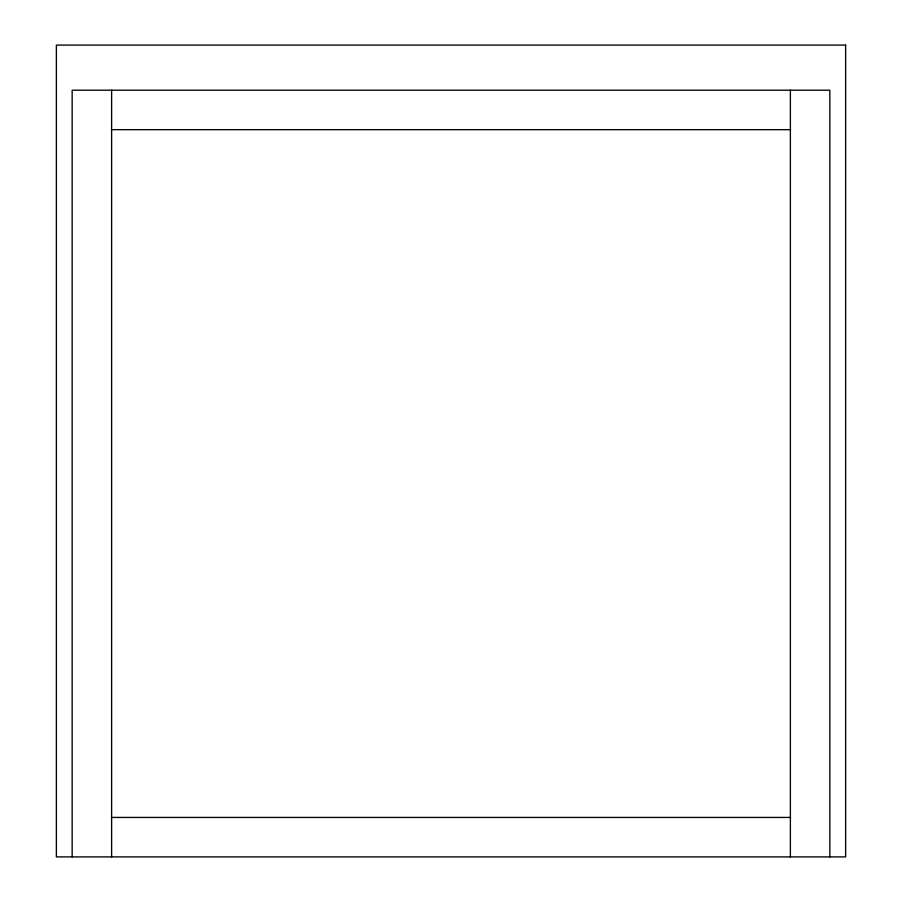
<?xml version="1.0" encoding="UTF-8"?>
<svg xmlns="http://www.w3.org/2000/svg" width="902" height="902" viewBox="0 0 902 902"><rect width="100%" height="100%" fill="white"/><g stroke="black" fill="none" stroke-linecap="round" stroke-linejoin="round"><path stroke-width="1.35" d="M111.431 129.662L790.569 129.662M111.431 817.438L790.569 817.438M829.84 856.9L829.84 90.2L72.16 90.2L72.16 856.9M790.377 90.2L790.377 856.9M111.622 90.2L111.622 856.9M845.625 45.1L56.375 45.1L56.375 856.9L845.625 856.9L845.625 45.1"/></g></svg>
